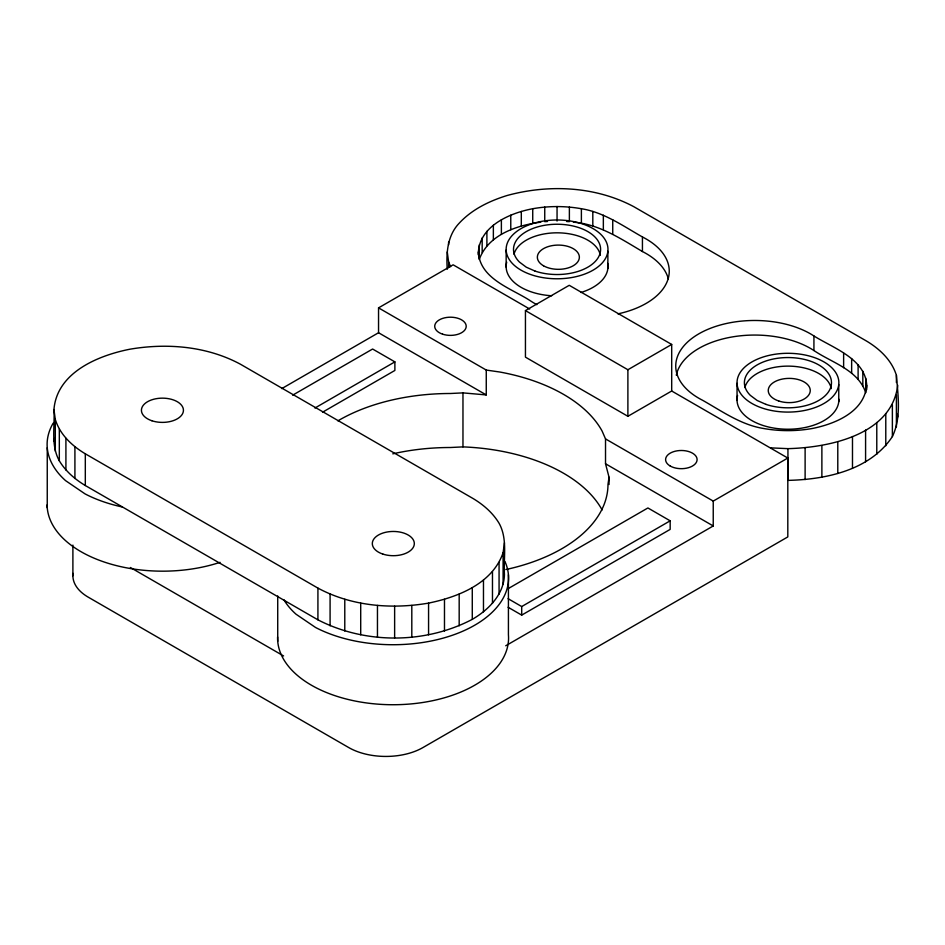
<?xml version="1.0" encoding="UTF-8"?>
<svg xmlns="http://www.w3.org/2000/svg" width="945" height="945" viewBox="0 0 945 945"><rect width="100%" height="100%" fill="white"/><g stroke="black" fill="none" stroke-linecap="round" stroke-linejoin="round"><path stroke-width="1.42" d="M53.948 409.516C56.948 372.401 98.056 355.521 129.819 349.225C166.958 342.858 206.92 346.142 240.467 364.238L473.067 498.523C483.438 504.748 492.77 512.804 499.066 523.235C507.796 538.933 503.378 557.479 504.441 574.536C503.968 594.476 488.53 609.891 472.276 619.365C425.108 644.088 365.231 644.266 317.922 619.826L85.31 485.529C74.95 479.316 65.618 471.248 59.322 460.829C50.593 445.13 55.011 426.573 53.948 409.516L55.294 419.438L55.294 451.155M53.948 441.232L54.326 438.409M447.257 269.266C446.123 253.083 447.363 235.506 459.223 223.174C472.027 209.341 489.427 200.966 507.205 195.473C548.785 184.145 595.315 186.2 633.776 206.671L866.376 340.968C879.641 348.882 891.761 360.199 896.403 375.342C897.998 395.518 901.459 417.69 892.375 436.566C870.061 470.338 825.871 479.517 787.941 480.379L787.941 448.651C829.155 447.587 891.667 434.889 897.75 385.265M478.312 254.878C477.91 226.729 509.213 213.157 532.732 208.727C548.797 205.868 565.323 205.868 581.388 208.727C604.02 212.33 622.956 225.938 642.435 236.959L642.435 251.535A78.907 45.561 0 0 1 668.328 278.799M503.094 584.459L503.094 552.742L504.441 542.82M866.683 385.265C864.533 411.878 835.061 423.974 812.275 428.498C796.21 431.345 779.684 431.345 763.607 428.498C740.986 424.884 722.051 411.276 702.572 400.267A78.907 45.561 0 0 1 698.851 333.821A78.907 45.561 0 0 1 813.928 335.971C833.951 348.575 868.762 359.891 866.683 389.635M281.787 388.596L378.543 332.734L378.543 307.869L486.262 370.062L499.822 372.023A156.764 90.507 0 0 1 602.119 431.085L605.521 438.917L605.521 463.771L609.041 477.225L607.978 484.431A157.484 90.921 0 0 1 505.835 569.552M540.741 222.181C516.891 225.3 488.246 234.691 479.28 259.426L479.28 244.849M55.294 419.438C59.937 434.582 72.044 445.886 85.31 453.813L317.922 588.109C351.469 606.206 391.431 609.478 428.569 603.111C458.065 597.027 492.416 583.667 503.094 552.742M378.543 307.869L453.127 264.813L529.684 309.015M292.655 395.175L372.613 349.024L394.88 361.876L394.88 370.452L322.54 412.209M314.933 408.039L394.88 361.876M525.444 310.598L569.244 285.307L671.694 344.452L671.694 391.006L627.893 416.296L525.444 357.151L525.444 310.598L627.893 369.743L671.694 344.452M508.304 588.558L647.904 507.961L670.17 520.825L670.17 529.389L521.699 615.112L508.091 607.257M508.091 598.681L521.699 606.548L670.17 520.825M605.521 438.917L713.239 501.098L787.811 458.041L787.811 536.914L422.958 747.554A52.495 30.311 0 0 1 348.717 747.554L88.275 597.193A52.495 30.311 0 0 1 73.06 573.379M505.717 645.778L713.239 525.963L713.239 501.098M486.262 370.062L486.262 394.927L462.967 392.884L450.493 393.498A157.484 90.921 0 0 0 337.885 420.856M602.119 509.957A156.764 90.507 0 0 0 462.967 446.89L450.493 447.505A157.484 90.921 0 0 0 392.789 453.836M547.474 221.508L544.745 221.626L544.745 207.061M566.646 221.508L569.374 221.626L569.374 207.061M770.766 447.871L787.941 448.651M573.379 222.181C599.059 224.119 620.936 238.825 642.435 251.535M676.301 375.189A78.907 45.561 0 0 1 731.276 337.105A78.907 45.561 0 0 1 813.928 350.536C831.836 362.738 858.202 369.849 865.714 392.718L865.714 378.142M671.694 391.006L787.811 458.041M378.543 332.734L486.262 394.927M605.521 463.771L713.239 525.963M130.398 567.508L283.606 655.96M447.257 251.961L448.603 261.871L450.611 266.714M897.36 414.146L897.75 416.981M478.312 251.961C480.036 279.448 512.095 288.544 531.078 301.254A78.907 45.561 0 0 0 536.843 304.656M896.403 375.342L896.403 382.548M896.403 395.175L896.403 426.892M892.375 404.85L892.375 436.566M885.784 414.04L885.784 445.756M876.783 422.521L876.783 454.238M865.585 430.081L865.585 461.81M862.832 371.208L862.832 385.784M858.107 364.616L858.107 379.193M852.484 436.543L852.484 468.271M851.646 358.533L851.646 373.11M843.625 353.111L843.625 367.688M838.758 384.556A50.924 29.401 0 0 1 759.733 407.165A50.924 29.401 0 0 1 765.344 356.348A50.924 29.401 0 0 1 838.758 384.556L838.758 401.708M837.79 441.74L837.79 473.469M821.878 445.556L821.878 477.272M813.928 335.971L813.928 350.536M805.116 447.871L805.116 479.587M737.041 383.316L737.041 400.456M627.893 369.743L627.893 416.296M612.738 219.807L612.738 234.384M609.041 477.225L609.041 484.525M607.871 251.264A50.924 29.401 0 0 1 528.846 273.861A50.924 29.401 0 0 1 534.457 223.044A50.924 29.401 0 0 1 607.871 251.264L607.871 268.404M603.347 215.176L603.347 229.753M592.81 211.456L592.81 226.02M581.388 208.727L581.388 223.292M557.054 206.494L557.054 221.071M532.732 208.727L532.732 223.292M521.699 606.548L521.699 615.112M521.309 211.456L521.309 226.02M510.772 215.176L510.772 229.753M508.422 574.773L508.422 634.78A115.491 66.682 0 0 1 394.986 704.722A115.491 66.682 0 0 1 277.594 636.989M506.154 250.012L506.154 267.151M501.382 219.807L501.382 234.384M499.066 562.405L499.066 594.133M493.361 225.241L493.361 239.806M492.475 571.595L492.475 603.323M486.899 231.324L486.899 245.889M483.474 580.076L483.474 611.805M482.174 237.916L482.174 252.48M472.276 587.648L472.276 619.365M462.967 392.884L462.967 446.89M459.175 594.11L459.175 625.826M448.603 242.038L448.603 244.92M448.603 261.871L448.603 267.648M444.481 599.307L444.481 631.024M428.569 603.111L428.569 634.827M411.807 605.438L411.807 637.154M394.632 606.217L394.632 637.934M377.457 605.438L377.457 637.154M360.707 603.111L360.707 634.827M344.783 599.307L344.783 631.024M330.088 594.11L330.088 625.826M317.922 588.109L317.922 619.826M277.724 595.964L277.724 641.336M85.31 453.813L85.31 485.529M74.915 446.784L74.915 478.501M72.895 545.111L72.895 575.765M65.914 438.303L65.914 470.019M59.322 429.113L59.322 460.829M47.25 447.765L47.25 507.772M504.949 561.495A115.491 66.682 0 0 1 452.714 635.146A115.491 66.682 0 0 1 315.524 627.456L296.009 614.191A115.491 66.682 0 0 1 283.795 599.626M220.055 562.334A115.491 66.682 0 0 1 47.108 504.878M122.271 506.969A115.491 66.682 0 0 1 85.05 493.892L65.548 480.615A115.491 66.682 0 0 1 53.144 423.206M838.853 399.203A50.924 29.401 0 0 1 784.704 429.172A50.924 29.401 0 0 1 737.584 395.482M607.694 263.419A50.924 29.401 0 0 1 580.939 292.501M551.667 295.761A50.924 29.401 0 0 1 506.697 262.178M513.997 254.24A43.541 25.137 0 0 1 557.987 232.824A43.541 25.137 0 0 1 600.358 255.292M744.884 387.533A43.541 25.137 0 0 1 788.874 366.128A43.541 25.137 0 0 1 831.246 388.596M642.435 236.959A78.907 45.561 0 0 1 617.924 313.87M535.024 271.073L526.259 267.175L519.502 262.108A43.541 25.137 0 0 1 549.399 224.638A43.541 25.137 0 0 1 599.921 253.815A43.541 25.137 0 0 1 535.024 271.073M765.911 404.365L757.134 400.467L750.389 395.412A43.541 25.137 0 0 1 780.286 357.942A43.541 25.137 0 0 1 830.809 387.107A43.541 25.137 0 0 1 765.911 404.365M151.944 420.773A21.003 12.12 0 0 0 183.436 410.272A21.003 12.12 0 0 0 151.944 399.77A21.003 12.12 0 0 0 151.944 420.773M382.831 554.077A21.003 12.12 0 0 0 414.323 543.576A21.003 12.12 0 0 0 382.831 533.074A21.003 12.12 0 0 0 382.831 554.077M543.517 265.781A21.003 12.12 0 0 0 578.647 260.347A21.003 12.12 0 0 0 552.931 245.499A21.003 12.12 0 0 0 543.517 265.781M778.751 400.999A21.003 12.12 0 0 0 810.255 390.509A21.003 12.12 0 0 0 778.751 380.008A21.003 12.12 0 0 0 778.751 400.999M442.579 334.164A15.746 9.096 0 0 0 466.204 326.285A15.746 9.096 0 0 0 442.579 318.418A15.746 9.096 0 0 0 442.579 334.164M670.206 466.015A15.746 9.096 0 0 0 696.559 461.94A15.746 9.096 0 0 0 677.27 450.8A15.746 9.096 0 0 0 670.206 466.015"/></g></svg>
